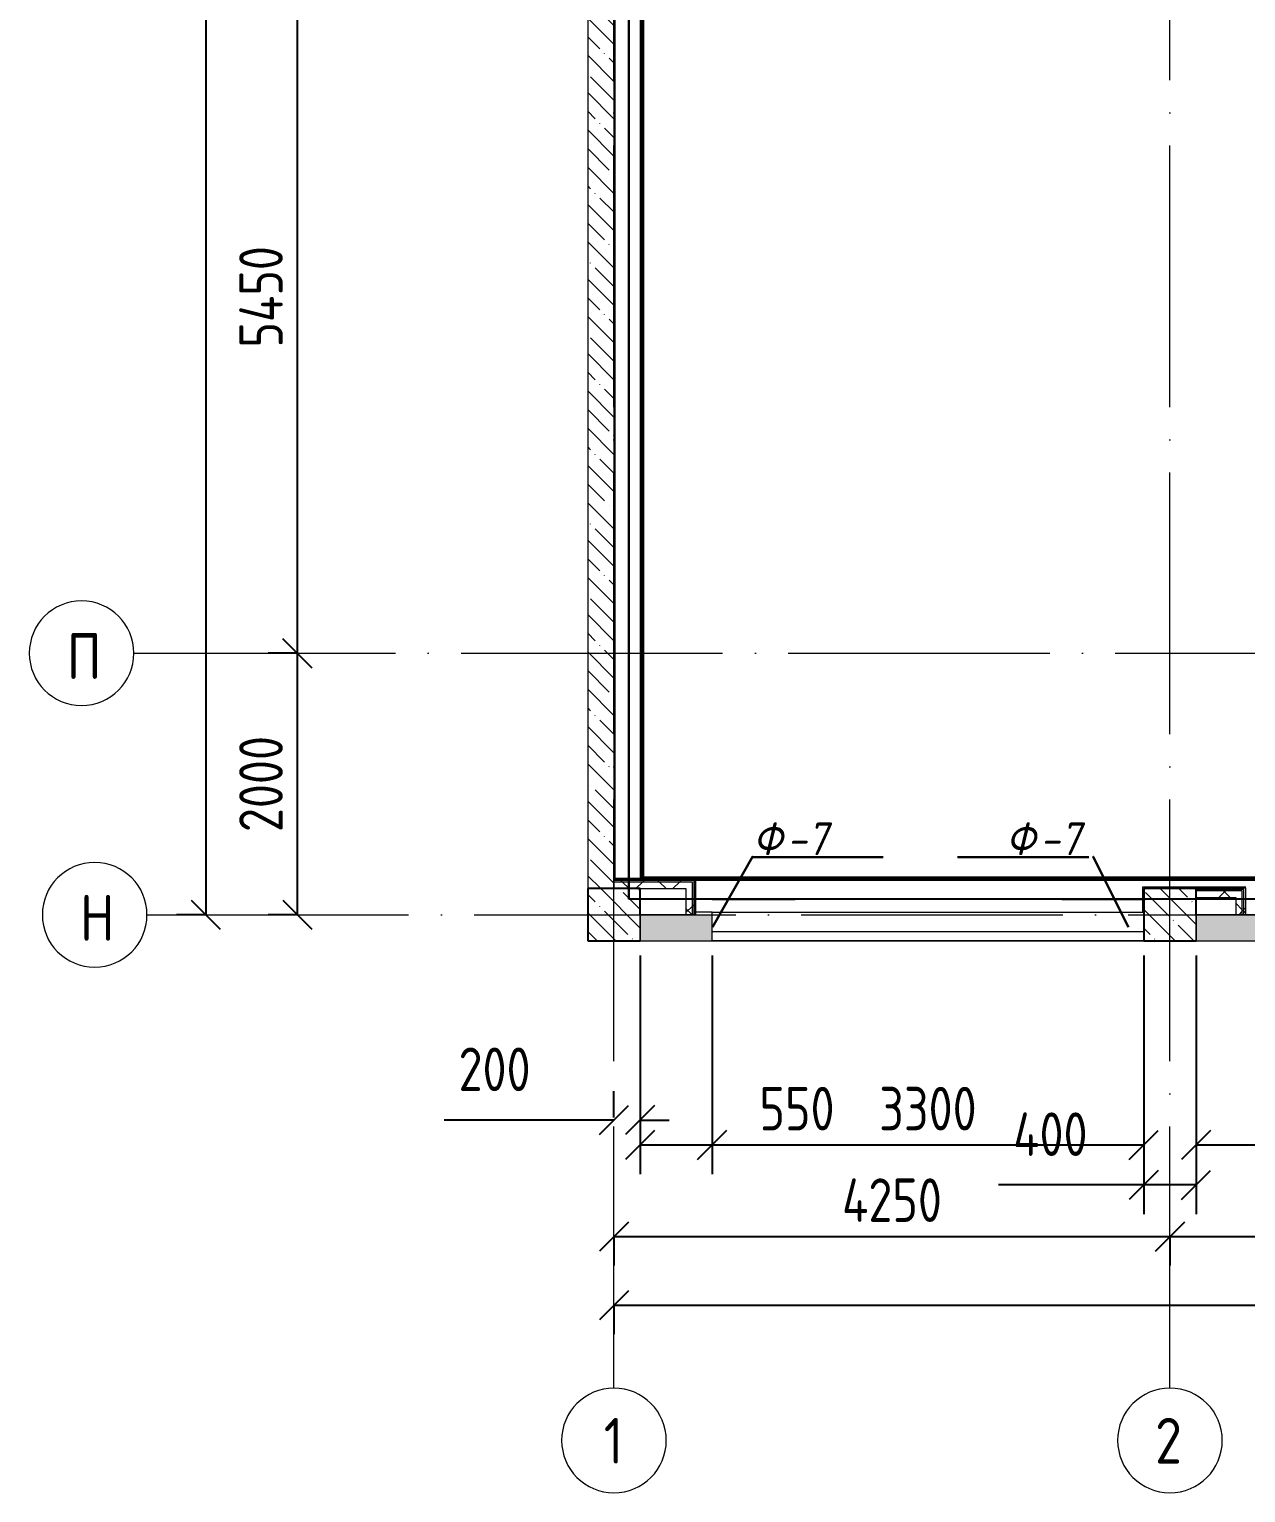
# Model space of a CAD drawing. Header units: millimetres. Extents: x -592259 to 288321, y -552984 to 293768.
# Drawn here: x -4469 to 4829, y 39106 to 50296 of the extents above; entities that cross this region are included whole.
import ezdxf

# ---------------------------------------------------------------- set-up
doc = ezdxf.new("R2010")
doc.units = ezdxf.units.MM
doc.linetypes.add('ADSK_Линия сетки', pattern=[2500, 2000, -250, 0, -250])
doc.layers.get('Defpoints').update_dxf_attribs({"color": 250})
for name, color, linetype, lineweight in [('2)Фархверки', 40, 'Continuous', 30), ('4.5) Штук Гипсовая по ЖБ', 6, 'Continuous', 30), ('4.6) Швы', 6, 'Continuous', 30), ('6.1) Шпаклевка 5 вып.', 160, 'Continuous', 60), ('A-____-____-DIMS', 250, 'Continuous', 9), ('A-GLAZ-____-MCUT', 250, 'Continuous', 9), ('A-GLAZ-____-OTLN', 250, 'Continuous', 5), ('A-WALL-____-MCUT', 250, 'Continuous', 13), ('A-WALL-____-PATT', 250, 'Continuous', 13), ('A-WALL-FNSH-MCUT', 250, 'Continuous', 13), ('I-WALL-____-OTLN', 250, 'Continuous', 9), ('S-COLS-____-MCUT', 250, 'Continuous', 25), ('S-COLS-____-OTLN', 250, 'Continuous', 9), ('S-GRID-____-IDEN', 250, 'Continuous', 9), ('S-GRID-____-OTLN', 250, 'Continuous', 9)]:
    doc.layers.add(name, color=color, linetype=linetype, lineweight=lineweight)
doc.styles.add('GOST Common', font='', dxfattribs={"width": 0.9, "height": 350})
doc.styles.add('ISOCPEUR_I', font='isocpeui.ttf', dxfattribs={"width": 0.9, "height": 12.5})
doc.styles.get("Standard").update_dxf_attribs({"font": 'ГОСТ тип А.ttf'})
doc.styles.get('GOST Common').set_extended_font_data('GOST Common')
doc.dimstyles.new('А3', dxfattribs={"dimtxt": 333, "dimasz": 222, "dimexe": 222, "dimexo": 111, "dimgap": 111, "dimtad": 1, "dimtoh": 1, "dimdec": 0, "dimrnd": 0.0015, "dimzin": 0, "dimdsep": 46, "dimtxsty": 'Standard', "dimblk": 'OBLIQUE', "dimcen": 0, "dimclrd": 7, "dimclre": 7, "dimclrt": 7, "dimadec": 0, "dimazin": 0, "dimtfac": 1, "dimtdec": 0, "dimtofl": 0, "dimtmove": 0, "dimatfit": 3, "dimfxl": 1, "dimtolj": 1, "dimtzin": 0, "dimarcsym": 0})
pattern_1 = [(135, (0, 0), (-142.5612, -142.5612), []), (135, (142.56, 0), (-142.5612, -142.5612), [252.016, -50.403, 3.353, -47.05])]
pattern_2 = [(45, (0, 0), (-141.4214, 141.4214), []), (135, (0, 0), (-141.4214, -141.4214), [])]

# ---------------------------------------------------------------- blocks, each defined once
blk = doc.blocks.new('Окно_СКБ_2Ст1 - Окно_СКБ_2Ст_3300_ОК1-V23-Кладочный план на отм_ 0_000_ Секция 1_')
at = {"layer": 'A-GLAZ-____-MCUT'}
for p, q in [((-1650, -125), (1650, -125)), ((-1650, -195), (1650, -195))]:
    blk.add_line(p, q, dxfattribs=at)
at = {"layer": 'A-GLAZ-____-OTLN'}
for p, q in [((1650, -125), (-1650, -125)), ((-1650, -195), (1650, -195))]:
    blk.add_line(p, q, dxfattribs=at)
blk = doc.blocks.new('Ось сетки - Круг_Ø8 мм-39983606-Кладочный план на отм_ 0_000_ Секция 1_')
at = {"layer": 'S-GRID-____-IDEN'}
for start, end in [(360, 180), (180, 360)]:
    blk.add_arc((0, 0), 4, start, end, dxfattribs=at)
blk = doc.blocks.new('_Oblique')
at = {"color": 0, "linetype": 'ByBlock', "lineweight": -2}
blk.add_line((-0.5, -0.5), (0.5, 0.5), dxfattribs=at)
blk = doc.blocks.new('DIMBLOCK4-Кладочный план на отм_ 0_000_ Секция 1_')
at = {"layer": 'A-____-____-DIMS', "color": 7, "lineweight": -2, "transparency": 16777216}
for p, q in [((-2432, 50975), (-2643, 50975)), ((-2421, 50975), (-2421, 45525)), ((-2432, 45525), (-2643, 45525))]:
    blk.add_line(p, q, dxfattribs=at)
at = {"layer": 'Defpoints', "color": 0, "transparency": 16777216}
for p in [(-2321, 50975), (-2421, 45525), (-2321, 45525)]:
    blk.add_point(p, dxfattribs=at)
at = {"layer": 'A-____-____-DIMS', "color": 7, "lineweight": -2, "transparency": 16777216, "xscale": 222, "yscale": 222, "zscale": 222}
for p, rotation in [((-2421, 50975), 90), ((-2421, 45525), 270)]:
    blk.add_blockref('_Oblique', p, dxfattribs=dict(at, rotation=rotation))
at = {"layer": 'A-____-____-DIMS', "color": 7, "transparency": 16777216, "insert": (-2698, 48250), "char_height": 333, "width": 2.57, "attachment_point": 5, "rotation": 90}
blk.add_mtext('\\A1;5450', dxfattribs=at)
blk = doc.blocks.new('DIMBLOCK5-Кладочный план на отм_ 0_000_ Секция 1_')
at = {"layer": 'A-____-____-DIMS', "color": 7, "lineweight": -2, "transparency": 16777216}
for p, q in [((-2432, 45525), (-2643, 45525)), ((-2421, 45525), (-2421, 43525)), ((-2432, 43525), (-2643, 43525))]:
    blk.add_line(p, q, dxfattribs=at)
at = {"layer": 'Defpoints', "color": 0, "transparency": 16777216}
for p in [(-2321, 45525), (-2421, 43525), (-2321, 43525)]:
    blk.add_point(p, dxfattribs=at)
at = {"layer": 'A-____-____-DIMS', "color": 7, "lineweight": -2, "transparency": 16777216, "xscale": 222, "yscale": 222, "zscale": 222}
for p, rotation in [((-2421, 45525), 90), ((-2421, 43525), 270)]:
    blk.add_blockref('_Oblique', p, dxfattribs=dict(at, rotation=rotation))
at = {"layer": 'A-____-____-DIMS', "color": 7, "transparency": 16777216, "insert": (-2698, 44525), "char_height": 333, "width": 2.48, "attachment_point": 5, "rotation": 90}
blk.add_mtext('\\A1;2000', dxfattribs=at)
blk = doc.blocks.new('DIMBLOCK6-Кладочный план на отм_ 0_000_ Секция 1_')
at = {"layer": 'A-____-____-DIMS', "color": 7, "lineweight": -2, "transparency": 16777216}
for p, q in [((-3132, 58375), (-3343, 58375)), ((-3121, 58375), (-3121, 43525)), ((-3132, 43525), (-3343, 43525))]:
    blk.add_line(p, q, dxfattribs=at)
at = {"layer": 'Defpoints', "color": 0, "transparency": 16777216}
for p in [(-3021, 58375), (-3121, 43525), (-3021, 43525)]:
    blk.add_point(p, dxfattribs=at)
at = {"layer": 'A-____-____-DIMS', "color": 7, "lineweight": -2, "transparency": 16777216, "xscale": 222, "yscale": 222, "zscale": 222}
for p, rotation in [((-3121, 58375), 90), ((-3121, 43525), 270)]:
    blk.add_blockref('_Oblique', p, dxfattribs=dict(at, rotation=rotation))
at = {"layer": 'A-____-____-DIMS', "color": 7, "transparency": 16777216, "insert": (-3398, 50950), "char_height": 333, "width": 3, "attachment_point": 5, "rotation": 90}
blk.add_mtext('\\A1;14850', dxfattribs=at)
blk = doc.blocks.new('DIMBLOCK7-Кладочный план на отм_ 0_000_ Секция 1_')
at = {"layer": 'A-____-____-DIMS', "color": 7, "lineweight": -2, "transparency": 16777216}
for p, q in [((0, 41065), (4250, 41065)), ((0, 41054), (0, 40843)), ((4250, 41054), (4250, 40843))]:
    blk.add_line(p, q, dxfattribs=at)
at = {"layer": 'Defpoints', "color": 0, "transparency": 16777216}
for p in [(0, 41165), (4250, 41165), (4250, 41065)]:
    blk.add_point(p, dxfattribs=at)
at = {"layer": 'A-____-____-DIMS', "color": 7, "lineweight": -2, "transparency": 16777216, "xscale": 222, "yscale": 222, "zscale": 222, "rotation": 180}
blk.add_blockref('_Oblique', (0, 41065), dxfattribs=at)
at = {"layer": 'A-____-____-DIMS', "color": 7, "lineweight": -2, "transparency": 16777216, "xscale": 222, "yscale": 222, "zscale": 222}
blk.add_blockref('_Oblique', (4250, 41065), dxfattribs=at)
at = {"layer": 'A-____-____-DIMS', "color": 7, "transparency": 16777216, "insert": (2125, 41343), "char_height": 333, "width": 2.57, "attachment_point": 5}
blk.add_mtext('\\A1;4250', dxfattribs=at)
blk = doc.blocks.new('DIMBLOCK8-Кладочный план на отм_ 0_000_ Секция 1_')
at = {"layer": 'A-____-____-DIMS', "color": 7, "lineweight": -2, "transparency": 16777216}
for p, q in [((4250, 41065), (8750, 41065)), ((4250, 41054), (4250, 40843)), ((8750, 41054), (8750, 40843))]:
    blk.add_line(p, q, dxfattribs=at)
at = {"layer": 'Defpoints', "color": 0, "transparency": 16777216}
for p in [(4250, 41165), (8750, 41165), (8750, 41065)]:
    blk.add_point(p, dxfattribs=at)
at = {"layer": 'A-____-____-DIMS', "color": 7, "lineweight": -2, "transparency": 16777216, "xscale": 222, "yscale": 222, "zscale": 222, "rotation": 180}
blk.add_blockref('_Oblique', (4250, 41065), dxfattribs=at)
at = {"layer": 'A-____-____-DIMS', "color": 7, "lineweight": -2, "transparency": 16777216, "xscale": 222, "yscale": 222, "zscale": 222}
blk.add_blockref('_Oblique', (8750, 41065), dxfattribs=at)
at = {"layer": 'A-____-____-DIMS', "color": 7, "transparency": 16777216, "insert": (6500, 41343), "char_height": 333, "width": 2.57, "attachment_point": 5}
blk.add_mtext('\\A1;4500', dxfattribs=at)
blk = doc.blocks.new('DIMBLOCK22-Кладочный план на отм_ 0_000_ Секция 1_')
at = {"layer": 'A-____-____-DIMS', "color": 7, "lineweight": -2, "transparency": 16777216}
for p, q in [((0, 40540), (69150, 40540)), ((0, 40529), (0, 40318)), ((69150, 40529), (69150, 40318))]:
    blk.add_line(p, q, dxfattribs=at)
at = {"layer": 'Defpoints', "color": 0, "transparency": 16777216}
for p in [(0, 40640), (69150, 40640), (69150, 40540)]:
    blk.add_point(p, dxfattribs=at)
at = {"layer": 'A-____-____-DIMS', "color": 7, "lineweight": -2, "transparency": 16777216, "xscale": 222, "yscale": 222, "zscale": 222, "rotation": 180}
blk.add_blockref('_Oblique', (0, 40540), dxfattribs=at)
at = {"layer": 'A-____-____-DIMS', "color": 7, "lineweight": -2, "transparency": 16777216, "xscale": 222, "yscale": 222, "zscale": 222}
blk.add_blockref('_Oblique', (69150, 40540), dxfattribs=at)
at = {"layer": 'A-____-____-DIMS', "color": 7, "transparency": 16777216, "insert": (34575, 40817), "char_height": 333, "width": 2.92, "attachment_point": 5}
blk.add_mtext('\\A1;69150', dxfattribs=at)
blk = doc.blocks.new('DIMBLOCK300-Кладочный план на отм_ 0_000_ Секция 1_')
at = {"layer": 'A-____-____-DIMS', "color": 7, "lineweight": -2, "transparency": 16777216}
for p, q in [((200, 43214), (200, 41733)), ((0, 41976), (0, 42177)), ((0, 41955), (-1299, 41955)), ((200, 41955), (422, 41955))]:
    blk.add_line(p, q, dxfattribs=at)
at = {"layer": 'Defpoints', "color": 0, "transparency": 16777216}
for p in [(200, 43325), (0, 41865), (200, 41955)]:
    blk.add_point(p, dxfattribs=at)
at = {"layer": 'A-____-____-DIMS', "color": 7, "lineweight": -2, "transparency": 16777216, "xscale": 222, "yscale": 222, "zscale": 222}
blk.add_blockref('_Oblique', (0, 41955), dxfattribs=at)
at = {"layer": 'A-____-____-DIMS', "color": 7, "lineweight": -2, "transparency": 16777216, "xscale": 222, "yscale": 222, "zscale": 222, "rotation": 180}
blk.add_blockref('_Oblique', (200, 41955), dxfattribs=at)
at = {"layer": 'A-____-____-DIMS', "color": 7, "transparency": 16777216, "insert": (-1188, 42510), "char_height": 333, "width": 1.86, "attachment_point": 1, "line_spacing_factor": 1.022761}
blk.add_mtext('\\A1;200', dxfattribs=at)
blk = doc.blocks.new('DIMBLOCK301-Кладочный план на отм_ 0_000_ Секция 1_')
at = {"layer": 'A-____-____-DIMS', "color": 7, "lineweight": -2, "transparency": 16777216}
for p, q in [((200, 43214), (200, 41543)), ((750, 43214), (750, 41543)), ((200, 41765), (750, 41765)), ((750, 41765), (1827, 41765))]:
    blk.add_line(p, q, dxfattribs=at)
at = {"layer": 'Defpoints', "color": 0, "transparency": 16777216}
for p in [(200, 43325), (750, 43325), (750, 41765)]:
    blk.add_point(p, dxfattribs=at)
at = {"layer": 'A-____-____-DIMS', "color": 7, "lineweight": -2, "transparency": 16777216, "xscale": 222, "yscale": 222, "zscale": 222, "rotation": 180}
blk.add_blockref('_Oblique', (200, 41765), dxfattribs=at)
at = {"layer": 'A-____-____-DIMS', "color": 7, "lineweight": -2, "transparency": 16777216, "xscale": 222, "yscale": 222, "zscale": 222}
blk.add_blockref('_Oblique', (750, 41765), dxfattribs=at)
at = {"layer": 'A-____-____-DIMS', "color": 7, "transparency": 16777216, "insert": (1399, 42043), "char_height": 333, "width": 1.86, "attachment_point": 5}
blk.add_mtext('\\A1;550', dxfattribs=at)
blk = doc.blocks.new('DIMBLOCK302-Кладочный план на отм_ 0_000_ Секция 1_')
at = {"layer": 'A-____-____-DIMS', "color": 7, "lineweight": -2, "transparency": 16777216}
for p, q in [((750, 43214), (750, 41543)), ((4050, 43214), (4050, 41543)), ((750, 41765), (4050, 41765))]:
    blk.add_line(p, q, dxfattribs=at)
at = {"layer": 'Defpoints', "color": 0, "transparency": 16777216}
for p in [(750, 43325), (4050, 43325), (4050, 41765)]:
    blk.add_point(p, dxfattribs=at)
at = {"layer": 'A-____-____-DIMS', "color": 7, "lineweight": -2, "transparency": 16777216, "xscale": 222, "yscale": 222, "zscale": 222, "rotation": 180}
blk.add_blockref('_Oblique', (750, 41765), dxfattribs=at)
at = {"layer": 'A-____-____-DIMS', "color": 7, "lineweight": -2, "transparency": 16777216, "xscale": 222, "yscale": 222, "zscale": 222}
blk.add_blockref('_Oblique', (4050, 41765), dxfattribs=at)
at = {"layer": 'A-____-____-DIMS', "color": 7, "transparency": 16777216, "insert": (2400, 42043), "char_height": 333, "width": 2.48, "attachment_point": 5}
blk.add_mtext('\\A1;3300', dxfattribs=at)
blk = doc.blocks.new('DIMBLOCK303-Кладочный план на отм_ 0_000_ Секция 1_')
at = {"layer": 'A-____-____-DIMS', "color": 7, "lineweight": -2, "transparency": 16777216}
for p, q in [((4050, 43214), (4050, 41237)), ((4450, 43214), (4450, 41237)), ((4050, 41459), (2940, 41459)), ((4450, 41459), (4050, 41459))]:
    blk.add_line(p, q, dxfattribs=at)
at = {"layer": 'Defpoints', "color": 0, "transparency": 16777216}
for p in [(4050, 43325), (4450, 43325), (4450, 41459)]:
    blk.add_point(p, dxfattribs=at)
at = {"layer": 'A-____-____-DIMS', "color": 7, "lineweight": -2, "transparency": 16777216, "xscale": 222, "yscale": 222, "zscale": 222, "rotation": 180}
blk.add_blockref('_Oblique', (4050, 41459), dxfattribs=at)
at = {"layer": 'A-____-____-DIMS', "color": 7, "lineweight": -2, "transparency": 16777216, "xscale": 222, "yscale": 222, "zscale": 222}
blk.add_blockref('_Oblique', (4450, 41459), dxfattribs=at)
at = {"layer": 'A-____-____-DIMS', "color": 7, "transparency": 16777216, "insert": (3051, 42014), "char_height": 333, "width": 1.95, "attachment_point": 1, "line_spacing_factor": 1.022761}
blk.add_mtext('\\A1;400', dxfattribs=at)
blk = doc.blocks.new('DIMBLOCK304-Кладочный план на отм_ 0_000_ Секция 1_')
at = {"layer": 'A-____-____-DIMS', "color": 7, "lineweight": -2, "transparency": 16777216}
for p, q in [((4450, 43214), (4450, 41543)), ((5250, 43214), (5250, 41543)), ((4450, 41765), (5250, 41765)), ((5250, 41765), (6327, 41765))]:
    blk.add_line(p, q, dxfattribs=at)
at = {"layer": 'Defpoints', "color": 0, "transparency": 16777216}
for p in [(4450, 43325), (5250, 43325), (5250, 41765)]:
    blk.add_point(p, dxfattribs=at)
at = {"layer": 'A-____-____-DIMS', "color": 7, "lineweight": -2, "transparency": 16777216, "xscale": 222, "yscale": 222, "zscale": 222, "rotation": 180}
blk.add_blockref('_Oblique', (4450, 41765), dxfattribs=at)
at = {"layer": 'A-____-____-DIMS', "color": 7, "lineweight": -2, "transparency": 16777216, "xscale": 222, "yscale": 222, "zscale": 222}
blk.add_blockref('_Oblique', (5250, 41765), dxfattribs=at)
at = {"layer": 'A-____-____-DIMS', "color": 7, "transparency": 16777216, "insert": (5899, 42043), "char_height": 333, "width": 1.86, "attachment_point": 5}
blk.add_mtext('\\A1;800', dxfattribs=at)

msp = doc.modelspace()

# ---------------------------------------------------------------- hatches: boundary and pattern name
at = {"layer": 'A-WALL-____-PATT', "lineweight": 15}
h = msp.add_hatch(dxfattribs=at)
h.set_pattern_fill('FP_8', color=256, style=0, pattern_type=2)
h.set_pattern_definition(pattern_1)
h.paths.add_polyline_path([(-200.0219, 43725.0006), (-0.0219, 43725.0006), (-0.0219, 50775), (-200.0219, 50775), (-200.0219, 45126.581)])
h = msp.add_hatch(dxfattribs=at)
h.set_pattern_fill('FP_28', color=42, style=0, pattern_type=2)
h.set_pattern_definition(pattern_2)
h.paths.add_polyline_path([(-0.0219, 43725.0006), (549.9781, 43725.0006), (549.9781, 43775.0006), (-0.0219, 43775.0006)])
h = msp.add_hatch(dxfattribs=at)
h.set_pattern_fill('FP_28', color=42, style=0, pattern_type=2)
h.set_pattern_definition(pattern_2)
h.paths.add_polyline_path([(581.0336, 43525.0006), (599.9781, 43525.0006), (599.9781, 43775.0006), (549.9781, 43775.0006), (549.9781, 43525.0006)])
h = msp.add_hatch(dxfattribs=at)
h.set_pattern_fill('FP_28', color=42, style=0, pattern_type=2)
h.set_pattern_definition(pattern_2)
h.paths.add_polyline_path([(4449.9781, 43657), (4802.5812, 43657), (4802.5812, 43707), (4449.9781, 43707)])
h = msp.add_hatch(dxfattribs=at)
h.set_pattern_fill('FP_28', color=42, style=0, pattern_type=2)
h.set_pattern_definition(pattern_2)
h.paths.add_polyline_path([(4802.5812, 43525.0006), (4802.5812, 43657), (4752.5812, 43657), (4752.5812, 43525.0006)])
h = msp.add_hatch(dxfattribs=at)
h.set_pattern_fill('FP_9', color=256, style=0, pattern_type=2)
h.set_pattern_definition([(50, (0, 0), (364.3679, -31.8783), [38.1, -419.1]), (355, (0, 0), (-70.4859, 382.1133), [30.48, -335.28]), (100.451, (30.36, -2.66), (293.885, 350.2334), [32.38, -356.18]), (46.184, (0, 101.6), (542.1585, -84.0858), [57.15, -628.65]), (96.636, (45.2, 94.6), (474.805, 494.8554), [48.57, -534.27]), (351.184, (0, 101.6), (474.81, 494.85), [45.72, -502.92]), (21, (50.8, 76.2), (303.2285, -204.5305), [38.1, -419.1]), (326, (50.8, 76.2), (123.6039, 368.376), [30.48, -335.28]), (71.451, (76.07, 59.16), (426.8341, 163.8427), [32.38, -356.18]), (37.5, (0, 0), (6.17665, 169.11015), [16.764, -314.452, 16.764, -323.596, -336.55]), (37.5, (0, 0), (6.17665, 169.11015), [-671.576, 16.764, -319.786]), (7.5, (0, 0), (133.63888, 200.3615), [16.764, -177.292, 16.764, -306.832, -128.27]), (7.5, (0, 0), (133.63888, 200.3615), [-517.652, 16.764, -111.506]), (327.5, (-113.28, 0), (271.18182, -11.45836), [16.764, -110.236, 16.764, -379.476, -525.78]), (327.5, (-113.28, 0), (271.18182, -11.45836), [-523.24, 16.764, -509.016]), (317.5, (-164.08, 0), (296.2585, 50.85285), [16.764, -148.336, 16.764, -246.38, -373.38]), (317.5, (-164.08, 0), (296.2585, 50.85285), [-428.244, 16.764, -356.616])])
h.paths.add_polyline_path([(54349.9781, 43325.0006), (54349.9781, 43525.0006), (53550, 43525.0006), (53550, 43325.0006)])
h.paths.add_polyline_path([(51708.8766, 43325.0006), (51850, 43325.0006), (51850, 43525.0006), (51150, 43525.0006), (51150, 43325.0006)])
h.paths.add_polyline_path([(49849.9781, 43325.0006), (49849.9781, 43525.0006), (49050, 43525.0006), (49050, 43325.0006)])
h.paths.add_polyline_path([(45349.9781, 43325.0006), (45349.9781, 43525.0006), (44550, 43525.0006), (44550, 43325.0006)])
h.paths.add_polyline_path([(40849.9781, 43325.0006), (40849.9781, 43525.0006), (40050, 43525.0006), (40050, 43325.0006)])
h.paths.add_polyline_path([(36750, 43325.0006), (36750, 43525.0006), (36349.9781, 43525.0006), (36349.9781, 43325.0006)])
h.paths.add_polyline_path([(35550, 43325.0006), (35949.9781, 43325.0006), (35949.9781, 43525.0006), (35550, 43525.0006), (35550, 43458.3234)])
h.paths.add_polyline_path([(33850, 43325.0006), (33850, 43525.0006), (33150, 43525.0006), (33150, 43325.0006)])
h.paths.add_polyline_path([(32250, 43325.0006), (32250, 43525.0006), (31449.9781, 43525.0006), (31449.9781, 43325.0006)])
h.paths.add_polyline_path([(26949.9781, 43325.0006), (27750, 43325.0006), (27750, 43525.0006), (26949.9781, 43525.0006), (26949.9781, 43458.3234)])
h.paths.add_polyline_path([(23250, 43325.0006), (23250, 43525.0006), (22449.9781, 43525.0006), (22449.9781, 43325.0006)])
h.paths.add_polyline_path([(18750, 43325.0006), (18750, 43525.0006), (17949.9781, 43525.0006), (17949.9781, 43325.0006)])
h.paths.add_polyline_path([(15850, 43325.0006), (15850, 43525.0006), (15150, 43525.0006), (15150, 43325.0006)])
h.paths.add_polyline_path([(14250, 43325.0006), (14250, 43525.0006), (13449.9781, 43525.0006), (13449.9781, 43325.0006)])
h.paths.add_polyline_path([(8949.9781, 43325.0006), (9750, 43325.0006), (9750, 43525.0006), (8949.9781, 43525.0006), (8949.9781, 43458.3234)])
h.paths.add_polyline_path([(5250, 43325.0006), (5250, 43525.0006), (4449.9781, 43525.0006), (4449.9781, 43325.0006)])
h.paths.add_polyline_path([(750.0209, 43325.0006), (750.0209, 43525.0006), (199.9781, 43525.0006), (199.9781, 43325.0006)])
at = {"layer": 'I-WALL-____-OTLN'}
h = msp.add_hatch(dxfattribs=at)
h.set_pattern_fill('FP_28', color=30, style=0, pattern_type=2)
h.set_pattern_definition(pattern_2)
h.paths.add_polyline_path([(581.0336, 43787.5006), (612.4781, 43787.5006), (612.4781, 43800.0006), (-0.0219, 43800.0006), (-0.0219, 43787.5006), (549.9781, 43787.5006)])
h = msp.add_hatch(dxfattribs=at)
h.set_pattern_fill('FP_28', color=30, style=0, pattern_type=2)
h.set_pattern_definition(pattern_2)
h.paths.add_polyline_path([(549.9781, 43775.0006), (599.9781, 43775.0006), (599.9781, 43787.5006), (-0.0219, 43787.5006), (-0.0219, 43775.0006), (31.2718, 43775.0006)])
h = msp.add_hatch(dxfattribs=at)
h.set_pattern_fill('FP_28', color=30, style=0, pattern_type=2)
h.set_pattern_definition(pattern_2)
h.paths.add_polyline_path([(612.4781, 43525.0006), (612.4781, 43787.5006), (599.9781, 43787.5006), (599.9781, 43525.0006)])
h = msp.add_hatch(dxfattribs=at)
h.set_pattern_fill('FP_28', color=30, style=0, pattern_type=2)
h.set_pattern_definition(pattern_2)
h.paths.add_polyline_path([(624.9781, 43525.0006), (624.9781, 43800.0006), (612.4781, 43800.0006), (612.4781, 43525.0006)])
h = msp.add_hatch(dxfattribs=at)
h.set_pattern_fill('FP_28', color=30, style=0, pattern_type=2)
h.set_pattern_definition(pattern_2)
h.paths.add_polyline_path([(4815.0812, 43719.5), (4827.5812, 43719.5), (4827.5812, 43732), (4449.9781, 43732), (4449.9781, 43719.5), (4704.2467, 43719.5)])
h = msp.add_hatch(dxfattribs=at)
h.set_pattern_fill('FP_28', color=30, style=0, pattern_type=2)
h.set_pattern_definition(pattern_2)
h.paths.add_polyline_path([(4802.5812, 43707), (4815.0812, 43707), (4815.0812, 43719.5), (4449.9781, 43719.5), (4449.9781, 43707), (4704.2467, 43707)])
h = msp.add_hatch(dxfattribs=at)
h.set_pattern_fill('FP_28', color=30, style=0, pattern_type=2)
h.set_pattern_definition(pattern_2)
h.paths.add_polyline_path([(4815.0812, 43525.0006), (4815.0812, 43707), (4802.5812, 43707), (4802.5812, 43525.0006)])
h = msp.add_hatch(dxfattribs=at)
h.set_pattern_fill('FP_28', color=30, style=0, pattern_type=2)
h.set_pattern_definition(pattern_2)
h.paths.add_polyline_path([(4815.0812, 43525.0006), (4827.5812, 43525.0006), (4827.5812, 43719.5), (4815.0812, 43719.5), (4815.0812, 43557.1348)])
at = {"layer": 'S-COLS-____-OTLN', "lineweight": 5}
h = msp.add_hatch(dxfattribs=at)
h.set_pattern_fill('FP_8', color=256, style=0, pattern_type=2)
h.set_pattern_definition(pattern_1)
h.paths.add_polyline_path([(-200.0219, 43325), (199.9781, 43325), (199.9781, 43725), (-200.0219, 43725), (-200.0219, 43458.3234)])
h = msp.add_hatch(dxfattribs=at)
h.set_pattern_fill('FP_8', color=256, style=0, pattern_type=2)
h.set_pattern_definition(pattern_1)
h.paths.add_polyline_path([(4049.9781, 43325), (4449.9781, 43325), (4449.9781, 43725), (4049.9781, 43725), (4049.9781, 43458.3234)])

# ---------------------------------------------------------------- linework, layer by layer
msp.add_line((17428.8891, 43645.2975), (113.9892, 43645.2975))
at = {"layer": '2)Фархверки'}
msp.add_line((1057.6401, 43965.9133), (2057.6401, 43965.9133), dxfattribs=at)
for points in [[(752.3199, 43431.1125), (1057.6401, 43968.5571)], [(3628.6445, 43965.9133), (2628.6445, 43965.9133)], [(3933.9647, 43431.1125), (3664.2059, 43969.0571)]]:
    msp.add_lwpolyline(points, close=True, dxfattribs=at)
at = {"layer": '4.5) Штук Гипсовая по ЖБ'}
msp.add_line((113.9892, 43645.2975), (113.9892, 50910.65), dxfattribs=at)
at = {"layer": '4.6) Швы'}
for points in [[(1385.7531, 43645.2975), (750.0209, 43645.2975)], [(4059.9539, 43645.2975), (3424.2217, 43645.2975)]]:
    msp.add_lwpolyline(points, dxfattribs=at)
at = {"layer": '6.1) Шпаклевка 5 вып.'}
msp.add_lwpolyline([(213.446, 43803.0006), (17429.5358, 43803.0006), (17429.5358, 50729.5073), (213.446, 50729.5073)], close=True, dxfattribs=at)
at = {"layer": 'A-WALL-____-MCUT', "lineweight": 15}
for p, q in [((-200.0219, 50775), (-200.0219, 43725.0006)), ((-0.0219, 50775), (-0.0219, 43775.0006)), ((618.0209, 43803.0006), (-0.0219, 43803.0006)), ((-0.0219, 43800.0006), (615.0209, 43800.0006)), ((612.4781, 43787.5006), (-0.0219, 43787.5006)), ((-0.0219, 43775.0006), (-0.0219, 43725.0006)), ((599.9781, 43775.0006), (-0.0219, 43775.0006)), ((599.9781, 43525.0006), (599.9781, 43775.0006)), ((612.4781, 43525.0006), (612.4781, 43787.5006)), ((615.0209, 43800.0006), (615.0209, 43525.0006)), ((618.0209, 43525.0006), (618.0209, 43803.0006)), ((-200.0219, 43725.0006), (549.9781, 43725.0006)), ((549.9781, 43725.0006), (549.9781, 43525.0006)), ((4249.9781, 43732), (4249.9781, 43735)), ((4830.5812, 43735), (4249.9781, 43735)), ((4249.9781, 43732), (4827.5812, 43732)), ((4815.0812, 43719.5), (4449.9781, 43719.5)), ((4449.9781, 43707), (4449.9781, 43657)), ((4802.5812, 43707), (4449.9781, 43707)), ((4449.9781, 43657), (4752.5812, 43657)), ((4752.5812, 43657), (4752.5812, 43525.0006)), ((4802.5812, 43525.0006), (4802.5812, 43707)), ((4815.0812, 43525.0006), (4815.0812, 43719.5)), ((4827.5812, 43732), (4827.5812, 43525.0006)), ((615.0209, 43525.0006), (199.9781, 43525.0006)), ((199.9781, 43525.0006), (199.9781, 43325.0006)), ((618.0209, 43525.0006), (615.0209, 43525.0006)), ((618.0209, 43525.0006), (750.0209, 43525.0006)), ((750.0209, 43325.0006), (750.0209, 43525.0006)), ((5250, 43525.0006), (4449.9781, 43525.0006)), ((4449.9781, 43525.0006), (4449.9781, 43325.0006)), ((199.9781, 43325.0006), (750.0209, 43325.0006)), ((4449.9781, 43325.0006), (5250, 43325.0006))]:
    msp.add_line(p, q, dxfattribs=at)
at = {"layer": 'A-WALL-FNSH-MCUT', "lineweight": 15}
for p, q in [((9.9781, 43800.0006), (9.9781, 50765)), ((624.9781, 43800.0006), (615.0209, 43800.0006)), ((624.9781, 43525.0006), (624.9781, 43800.0006)), ((4039.9781, 43735), (4039.9781, 43545.0006)), ((4249.9781, 43735), (4039.9781, 43735)), ((4049.9781, 43545.0006), (4049.9781, 43725)), ((4049.9781, 43725), (4249.9781, 43725)), ((4249.9781, 43725), (4249.9781, 43732)), ((4449.9781, 43732), (4449.9781, 43707)), ((750.0209, 43545.0006), (618.0209, 43545.0006)), ((750.0209, 43525.0006), (750.0209, 43545.0006)), ((4039.9781, 43545.0006), (4049.9781, 43545.0006))]:
    msp.add_line(p, q, dxfattribs=at)
at = {"layer": 'I-WALL-____-OTLN', "lineweight": 15}
for p, q in [((750.0209, 43545.0006), (4039.9781, 43545.0006)), ((4049.9781, 43325.0006), (750.0209, 43325.0006))]:
    msp.add_line(p, q, dxfattribs=at)
at = {"layer": 'S-COLS-____-MCUT'}
for p, q in [((199.9781, 43725), (-200.0219, 43725)), ((-200.0219, 43725), (-200.0219, 43325)), ((199.9781, 43525.0006), (199.9781, 43725)), ((4449.9781, 43725), (4049.9781, 43725)), ((4049.9781, 43725), (4049.9781, 43325)), ((4449.9781, 43525.0006), (4449.9781, 43725)), ((-200.0219, 43325), (199.9781, 43325)), ((4049.9781, 43325), (4449.9781, 43325))]:
    msp.add_line(p, q, dxfattribs=at)
at = {"layer": 'S-COLS-____-OTLN'}
for p, q in [((199.9781, 43325), (199.9781, 43525.0006)), ((4449.9781, 43325), (4449.9781, 43525.0006))]:
    msp.add_line(p, q, dxfattribs=at)
at = {"layer": 'S-GRID-____-OTLN', "linetype": 'ADSK_Линия сетки'}
for p, q in [((0, 39906.0281), (0, 61202.0051)), ((4250, 39906.0281), (4250, 61202.0051)), ((-3669.3683, 45525.0006), (72376.0288, 45525.0006)), ((-3569.5512, 43525.0006), (72376.0288, 43525.0006))]:
    msp.add_line(p, q, dxfattribs=at)

# ---------------------------------------------------------------- block references
at = {"layer": 'A-GLAZ-____-OTLN', "rotation": 180}
msp.add_blockref('Окно_СКБ_2Ст1 - Окно_СКБ_2Ст_3300_ОК1-V23-Кладочный план на отм_ 0_000_ Секция 1_', (2400.0209, 43200.0006), dxfattribs=at)
at = {"layer": 'S-GRID-____-IDEN', "xscale": 99.99999999999993, "yscale": 99.99999999999993, "zscale": 99.99999999999993, "rotation": 269.9999999999994}
for p in [(-4069.3683, 45525.0006), (-3969.5512, 43525.0006)]:
    msp.add_blockref('Ось сетки - Круг_Ø8 мм-39983606-Кладочный план на отм_ 0_000_ Секция 1_', p, dxfattribs=at)
at = {"layer": 'S-GRID-____-IDEN', "xscale": 99.99999999999993, "yscale": 99.99999999999993, "zscale": 99.99999999999993}
for p in [(0, 39506.0281), (4250, 39506.0281)]:
    msp.add_blockref('Ось сетки - Круг_Ø8 мм-39983606-Кладочный план на отм_ 0_000_ Секция 1_', p, dxfattribs=at)

# ---------------------------------------------------------------- texts
at = {"layer": '2)Фархверки', "char_height": 250, "attachment_point": 1, "style": 'ISOCPEUR_I'}
for s, insert, width in [('\\fISOCPEUR|b0|i1|c204|p34|;Ф', (1061.7419, 44231.0487), 312.658125), ('\\fISOCPEUR|b0|i1|c204|p34|;Ф', (1061.7419, 44231.0487), 312.658125), ('-7', (1319.7106, 44231.0487), 448.945), ('-7', (1319.7106, 44231.0487), 448.945), ('\\fISOCPEUR|b0|i1|c204|p34|;Ф', (2995.5427, 44231.0487), 312.658125), ('\\fISOCPEUR|b0|i1|c204|p34|;Ф', (2995.5427, 44231.0487), 312.658125), ('-7', (3253.5115, 44231.0487), 448.945), ('-7', (3253.5115, 44231.0487), 448.945)]:
    msp.add_mtext(s, dxfattribs=dict(at, insert=insert, width=width))
at = {"layer": 'S-GRID-____-IDEN', "color": 18, "true_color": 0x000000, "char_height": 350, "attachment_point": 1, "style": 'GOST Common'}
for s, insert, width in [('\\fGOST Common|b0|i0|c204|p34|;\\W.9;П', (-4182.6912, 45677.5875), 310.253062), ('\\fGOST Common|b0|i0|c204|p34|;\\W.9;Н', (-4082.8741, 43677.5875), 310.253062), ('\\fGOST Common|b0|i0|c204|p34|;\\W.9;1', (-78.2307, 39678.5615), 187.594875), ('\\fGOST Common|b0|i0|c204|p34|;\\W.9;2', (4136.2193, 39678.5615), 274.177125)]:
    msp.add_mtext(s, dxfattribs=dict(at, insert=insert, width=width))

# ---------------------------------------------------------------- dimensions: what is measured, and where the dimension line sits
at = {"layer": 'A-____-____-DIMS'}
for base, p1, p2, picture, middle in [((-3120.9812, 43525.0006), (-3020.9963, 58375.0006), (-3020.9963, 43525.0006), 'DIMBLOCK6-Кладочный план на отм_ 0_000_ Секция 1_', (-3398.4812, 50950.0006)), ((-2420.9812, 45525.0006), (-2320.9963, 50975.0006), (-2320.9963, 45525.0006), 'DIMBLOCK4-Кладочный план на отм_ 0_000_ Секция 1_', (-2698.4812, 48250.0006)), ((-2420.9812, 43525.0006), (-2320.9963, 45525.0006), (-2320.9963, 43525.0006), 'DIMBLOCK5-Кладочный план на отм_ 0_000_ Секция 1_', (-2698.4812, 44525.0006))]:
    dim = msp.add_linear_dim(base=base, p1=p1, p2=p2, angle=90, dimstyle='А3', dxfattribs=at)
    dim.commit()
    dim.dimension.update_dxf_attribs({"geometry": picture, "text_midpoint": middle})
for base, p1, p2, picture, middle in [((199.9781, 41955.3855), (0, 41865.33), (199.9781, 43325), 'DIMBLOCK300-Кладочный план на отм_ 0_000_ Секция 1_', (-871.35, 41955.3855)), ((4449.9781, 41459.0336), (4049.9781, 43325), (4449.9781, 43325), 'DIMBLOCK303-Кладочный план на отм_ 0_000_ Секция 1_', (3383.9781, 41459.0336))]:
    dim = msp.add_linear_dim(base=base, p1=p1, p2=p2, dimstyle='А3', dxfattribs=at)
    dim.commit()
    dim.dimension.update_dxf_attribs({"geometry": picture, "text_midpoint": middle, "dimtype": 160})
for base, p1, p2, picture, middle in [((750.0209, 41765.3451), (199.9781, 43325), (750.0209, 43325.0006), 'DIMBLOCK301-Кладочный план на отм_ 0_000_ Секция 1_', (1399.3709, 42042.8451)), ((4049.9781, 41765.3451), (750.0209, 43325.0006), (4049.9781, 43325), 'DIMBLOCK302-Кладочный план на отм_ 0_000_ Секция 1_', (2399.9995, 42042.8451)), ((5250, 41765.3451), (4449.9781, 43325), (5250, 43325.0006), 'DIMBLOCK304-Кладочный план на отм_ 0_000_ Секция 1_', (5899.35, 42042.8451)), ((4250, 41065.3451), (0, 41165.33), (4250, 41165.33), 'DIMBLOCK7-Кладочный план на отм_ 0_000_ Секция 1_', (2125, 41342.8451)), ((8750, 41065.3451), (4250, 41165.33), (8750, 41165.33), 'DIMBLOCK8-Кладочный план на отм_ 0_000_ Секция 1_', (6500, 41342.8451)), ((69150, 40539.7783), (0, 40639.7632), (69150, 40639.7632), 'DIMBLOCK22-Кладочный план на отм_ 0_000_ Секция 1_', (34575, 40817.2783))]:
    dim = msp.add_linear_dim(base=base, p1=p1, p2=p2, dimstyle='А3', dxfattribs=at)
    dim.commit()
    dim.dimension.update_dxf_attribs({"geometry": picture, "text_midpoint": middle})

doc.saveas('drawing.dxf')
